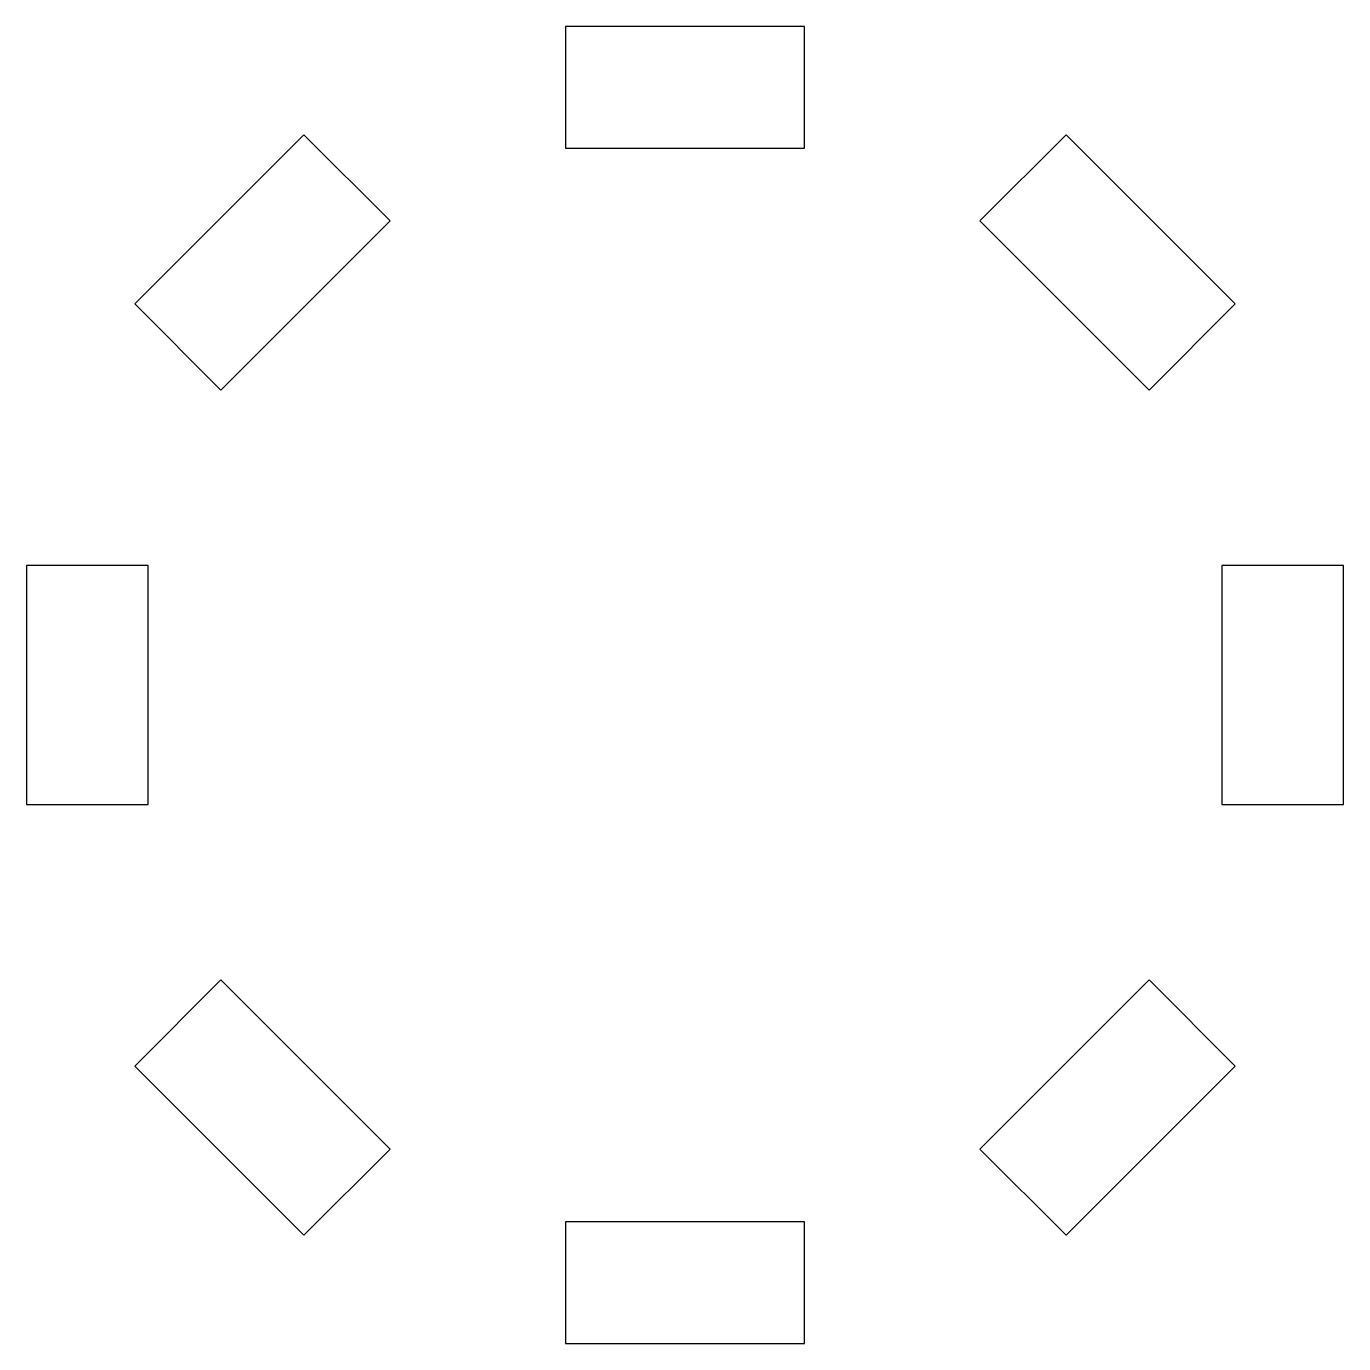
# Model space of a CAD drawing. Extents: x -1.08 to 1.08, y -0.38 to 1.78.
import ezdxf

# ---------------------------------------------------------------- set-up
doc = ezdxf.new("R2010")
doc.units = 0
doc.layers.get('0').update_dxf_attribs({"linetype": 'CONTINUOUS'})

msp = doc.modelspace()

# ---------------------------------------------------------------- linework, layer by layer
at = {"color": 7}
for points in [[(0.196185, 1.780485), (-0.196185, 1.780485), (-0.196185, 1.58055), (0.196185, 1.58055)], [(-0.483886, 1.461379), (-0.625261, 1.602757), (-0.902713, 1.325304), (-0.761336, 1.183929)], [(0.902713, 1.325304), (0.625261, 1.602757), (0.483886, 1.461379), (0.761336, 1.183929)], [(-0.880507, 0.896228), (-1.080442, 0.896228), (-1.080442, 0.503859), (-0.880507, 0.503859)], [(1.080442, 0.896228), (0.880507, 0.896228), (0.880507, 0.503859), (1.080442, 0.503859)], [(-0.483886, -0.061292), (-0.761336, 0.216158), (-0.902713, 0.074783), (-0.625261, -0.20267)], [(0.902713, 0.074783), (0.761336, 0.216158), (0.483886, -0.061292), (0.625261, -0.20267)], [(0.196185, -0.180463), (-0.196185, -0.180463), (-0.196185, -0.380399), (0.196185, -0.380399)]]:
    msp.add_lwpolyline(points, close=True, dxfattribs=at)

doc.saveas('drawing.dxf')
